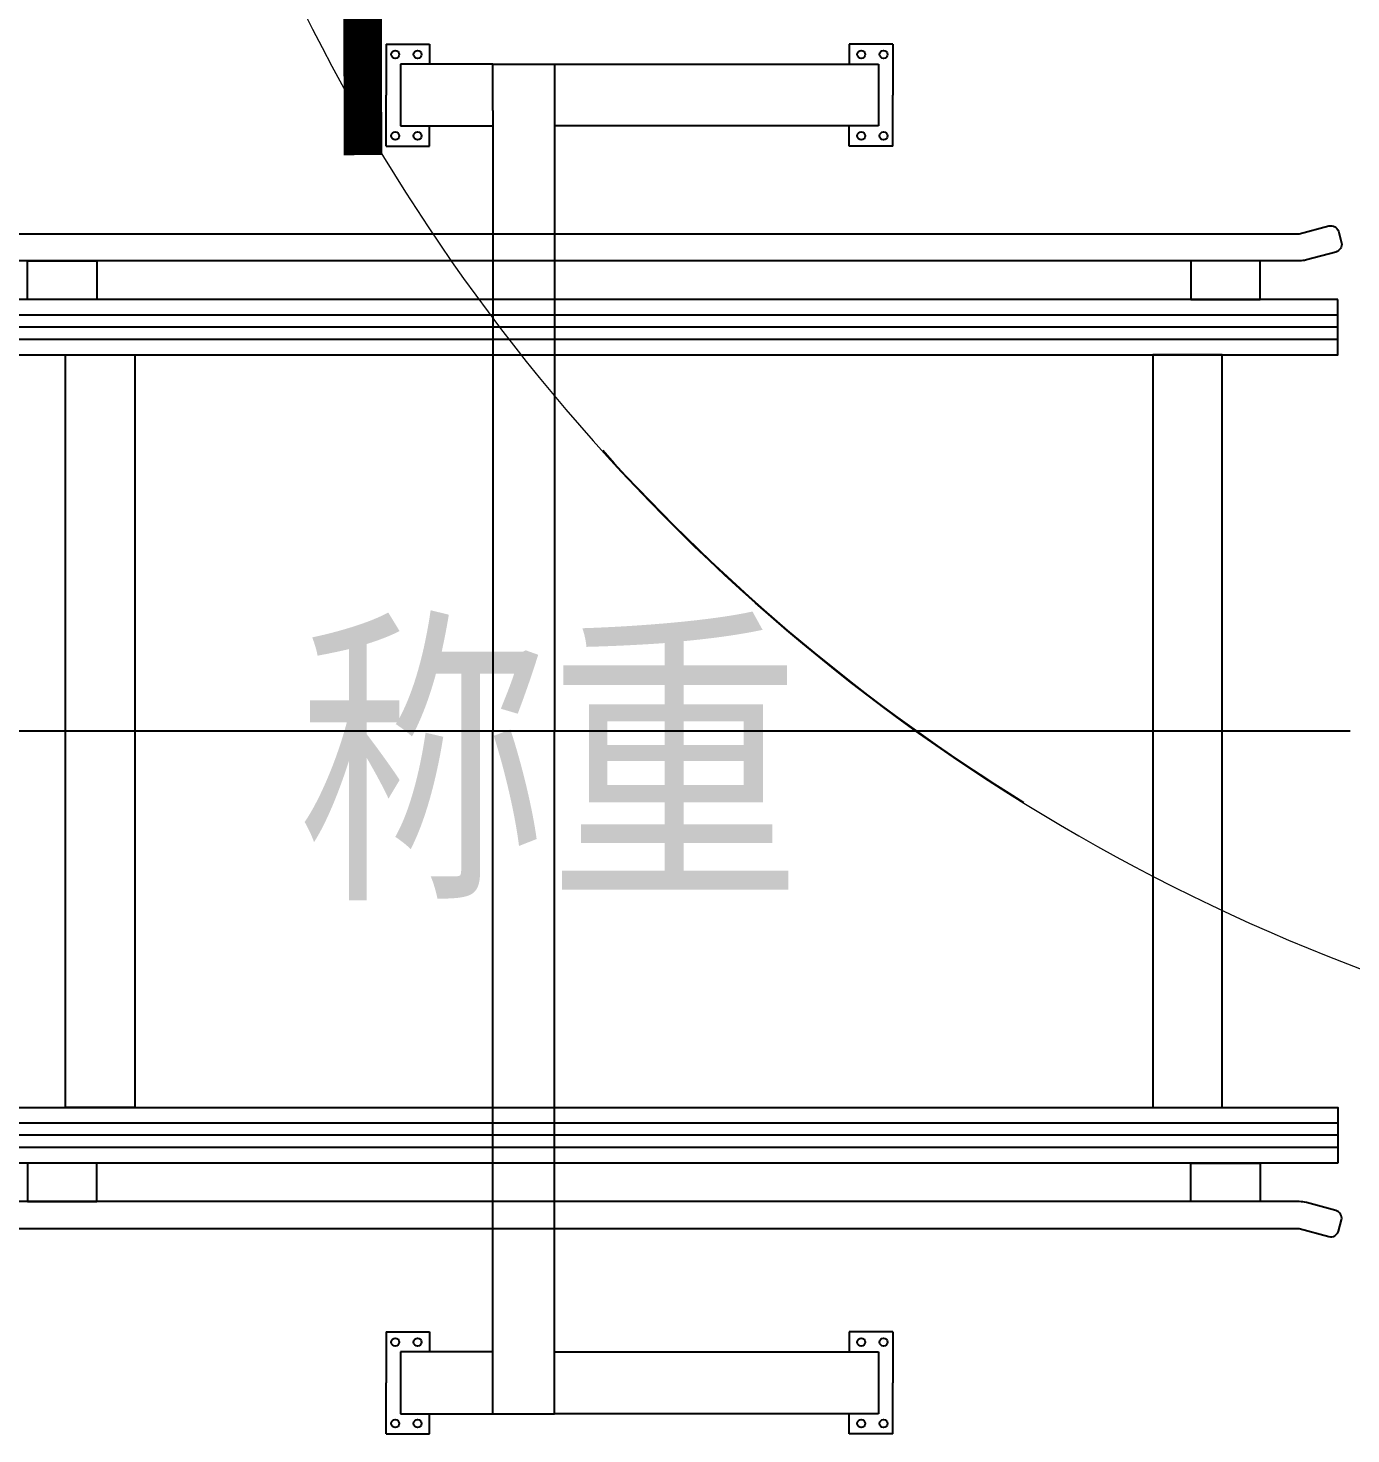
# Model space of a CAD drawing. Header units: millimetres. Extents: x 2509 to 128734, y 2492 to 91667.
# Drawn here: x 34497 to 36212, y 71132 to 72955 of the extents above; entities that cross this region are included whole.
import ezdxf

# ---------------------------------------------------------------- set-up
doc = ezdxf.new("R2010")
doc.units = ezdxf.units.MM
doc.linetypes.add('CENTER', pattern=[50.8, 31.75, -6.35, 6.35, -6.35])
for name, color, linetype in [('6文字层', 3, 'Continuous'), ('7标注层', 4, 'Continuous'), ('SSH_搬运系统', 7, 'Continuous'), ('规划设计-立库系统-链式输送机', 5, 'Continuous')]:
    doc.layers.add(name, color=color, linetype=linetype)
doc.styles.add('宋体', font='', dxfattribs={"width": 0.8, "height": 4})
doc.styles.add('标注', font='msyh.ttf', dxfattribs={"height": 20})
doc.styles.get('宋体').set_extended_font_data('SimSun')

# ---------------------------------------------------------------- blocks, each defined once
blk = doc.blocks.new('SSH_机械臂')
at = {"layer": 'SSH_搬运系统', "lineweight": 15}
for radius, start, end in [(2525, 108.8906, 148.2417), (2524, 132.0188, 148.2277), (2525, 148.2417, 188.199)]:
    blk.add_arc((3603.3, 2684.1, 0), radius, start, end, dxfattribs=at)
blk = doc.blocks.new('*U166')
at = {"layer": '规划设计-立库系统-链式输送机', "color": 4}
for p, q in [((0, 539.8), (1800, 539.8)), ((0, 508.2), (1800, 508.2)), ((0, -508.2), (1800, -508.2)), ((0, -539.8), (1800, -539.8))]:
    blk.add_line(p, q, dxfattribs=at)
at = {"layer": '规划设计-立库系统-链式输送机', "color": 1}
for p, q in [((0, 524), (1800, 524)), ((-15.8, 0), (1812.1, 0)), ((0, -524), (1800, -524))]:
    blk.add_line(p, q, dxfattribs=at)
at = {"layer": '规划设计-立库系统-链式输送机', "color": 4}
for points in [[(40.9, 611.2, 0.065543), (50, 610), (1750, 610, 0.065543), (1759.1, 611.2), (1759.1, 611.2), (1797.4, 621.5, 0.381878), (1804.8, 633.6), (1800.8, 648.5, 0.381878), (1788.4, 655.3), (1750, 645), (50, 645), (11.6, 655.3, 0.381878), (-0.8, 648.5), (-4.8, 633.6, 0.381878), (2.6, 621.5), (40.9, 611.2)], [(40.9, -611.2, -0.065543), (50, -610), (1750, -610, -0.065543), (1759.1, -611.2), (1759.1, -611.2), (1797.4, -621.5, -0.381878), (1804.8, -633.6), (1800.8, -648.5, -0.381878), (1788.4, -655.3), (1750, -645), (50, -645), (11.6, -655.3, -0.381878), (-0.8, -648.5), (-4.8, -633.6, -0.381878), (2.6, -621.5), (40.9, -611.2)]]:
    blk.add_lwpolyline(points, format="xyb", close=True, dxfattribs=at)
for points in [[(100.7, 610), (190.7, 610), (190.7, 560), (100.7, 560)], [(1699.3, 610), (1609.3, 610), (1609.3, 560), (1699.3, 560)], [(0, 560), (1800, 560), (1800, 488), (0, 488)], [(150, 488), (240, 488), (240, -488), (150, -488)], [(1650, 488), (1560, 488), (1560, -488), (1650, -488)], [(0, -560), (1800, -560), (1800, -488), (0, -488)], [(100.7, -610), (190.7, -610), (190.7, -560), (100.7, -560)], [(1699.3, -610), (1609.3, -610), (1609.3, -560), (1699.3, -560)]]:
    blk.add_lwpolyline(points, close=True, dxfattribs=at)
at = {"layer": '规划设计-立库系统-链式输送机', "color": 0, "style": '标注'}
for tag, p in [('编号', (313.9, 142.4)), ('设备高度', (311.2, -149.6))]:
    blk.add_attdef(tag, p, '', height=50, dxfattribs=at)
blk = doc.blocks.new('尺寸检测')
for p, q in [((0, 1802.4), (0, 1736.2)), ((0, 1802.4), (56.4, 1802.4)), ((56.4, 1802.4), (56.4, 1776.2)), ((657, 1802.4), (600.6, 1802.4)), ((600.6, 1802.4), (600.6, 1776.2)), ((657, 1802.4), (657, 1736.2)), ((138.5, 1776.2), (18.5, 1776.2)), ((18.5, 1776.2), (18.5, 1696.2)), ((138.5, 1716.2), (138.5, 1776.2)), ((138.5, 1776.2), (218.5, 1776.2)), ((218.5, 1776.2), (218.5, 1716.2)), ((218.5, 1776.2), (638.5, 1776.2)), ((638.5, 1776.2), (638.5, 1696.2)), ((0, 1670), (0, 1736.2)), ((657, 1670), (657, 1736.2)), ((138.5, 1716.2), (138.5, 911.2)), ((218.5, 1716.2), (218.5, 911.2)), ((18.5, 1696.2), (138.5, 1696.2)), ((56.4, 1670), (56.4, 1696.2)), ((638.5, 1696.2), (218.5, 1696.2)), ((600.6, 1670), (600.6, 1696.2)), ((0, 1670), (56.4, 1670)), ((657, 1670), (600.6, 1670)), ((138.5, 26.2), (138.5, 911.2)), ((218.5, 26.2), (218.5, 911.2)), ((0, 132.4), (56.4, 132.4)), ((0, 132.4), (0, 66.2)), ((56.4, 132.4), (56.4, 106.2)), ((600.6, 132.4), (600.6, 106.2)), ((657, 132.4), (600.6, 132.4)), ((657, 132.4), (657, 66.2)), ((18.5, 106.2), (18.5, 26.2)), ((138.5, 106.2), (18.5, 106.2)), ((218.5, 106.2), (638.5, 106.2)), ((638.5, 106.2), (638.5, 26.2)), ((0, 0), (0, 66.2)), ((657, 0), (657, 66.2)), ((18.5, 26.2), (218.5, 26.2)), ((56.4, 0), (56.4, 26.2)), ((638.5, 26.2), (218.5, 26.2)), ((600.6, 0), (600.6, 26.2)), ((0, 0), (56.4, 0)), ((657, 0), (600.6, 0))]:
    blk.add_line(p, q)
for centre in [(11.9, 1789), (40.8, 1789), (616.2, 1789), (645.1, 1789), (11.9, 1683.4), (40.8, 1683.4), (616.2, 1683.4), (645.1, 1683.4), (11.9, 119), (40.8, 119), (616.2, 119), (645.1, 119), (11.9, 13.4), (40.8, 13.4), (616.2, 13.4), (645.1, 13.4)]:
    blk.add_circle(centre, 5.19)

msp = doc.modelspace()

# ---------------------------------------------------------------- linework, layer by layer
at = {"layer": '7标注层', "linetype": 'CENTER', "const_width": 50}
msp.add_lwpolyline([(34921.643, 75740.213), (34930.839, 72790.219)], dxfattribs=at)

# ---------------------------------------------------------------- block references
at = {"layer": 'SSH_搬运系统', "rotation": 90}
msp.add_blockref('SSH_机械臂', (39800.878, 70493.639, 0), dxfattribs=at)
at = {"layer": '规划设计-立库系统-链式输送机'}
msp.add_blockref('尺寸检测', (34960.79, 71131.848), dxfattribs=at)
at = {"layer": '规划设计-立库系统-链式输送机', "xscale": -1}
msp.add_blockref('*U166', (36195.089, 72043.071), dxfattribs=at)

# ---------------------------------------------------------------- texts
at = {"layer": '6文字层', "linetype": 'CENTER', "style": '宋体', "width": 0.8}
msp.add_text('称重', height=300, dxfattribs=at).set_placement((34844.38, 71857.071))

doc.saveas('drawing.dxf')
